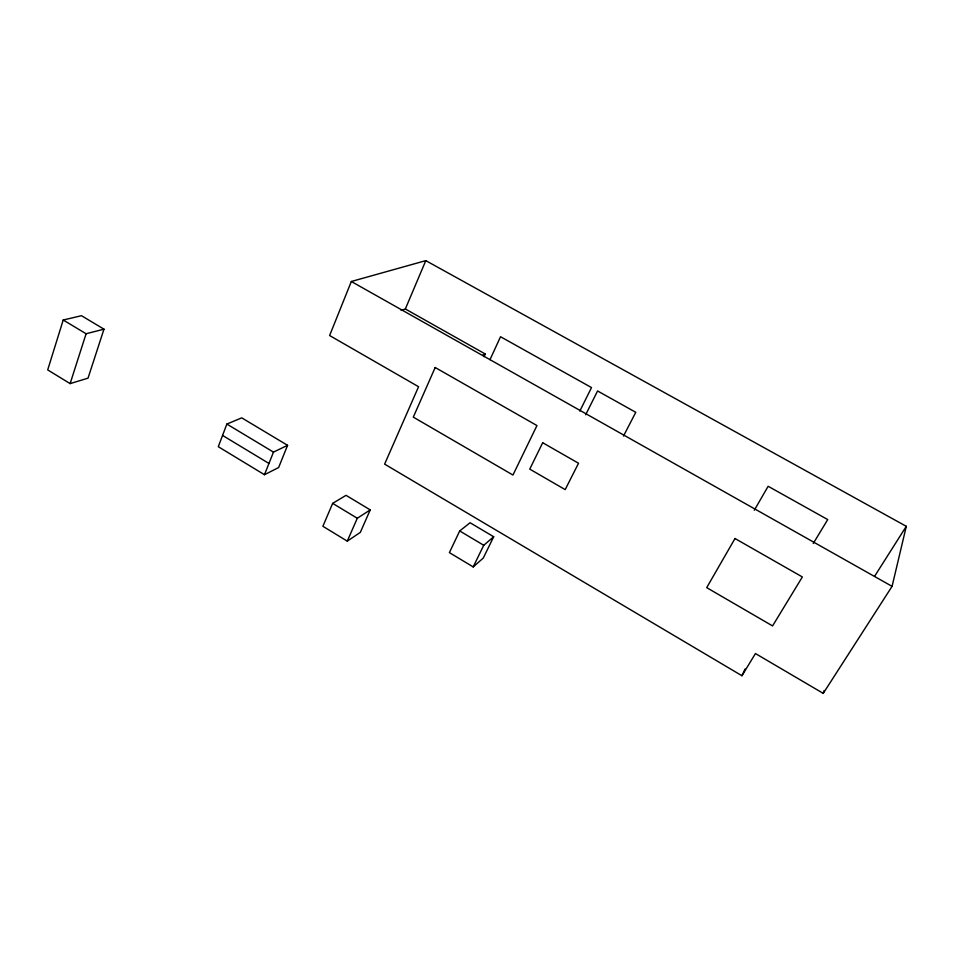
<?xml version="1.0" encoding="UTF-8"?>
<svg xmlns="http://www.w3.org/2000/svg" width="954" height="954" viewBox="0 0 954 954"><rect width="100%" height="100%" fill="white"/><g stroke="black" fill="none" stroke-linecap="round" stroke-linejoin="round"><path stroke-width="1.43" d="M892.073 586.352L906.3 526.322L425.794 260.633L351.322 281.49L329.619 335.534L418.567 386.716L384.617 464.121L741.95 675.742L755.449 653.55L823.242 693.367L892.073 586.352L351.322 281.49M823.242 693.367L824.125 690.541M63.214 320.007L47.7 369.902L70.131 383.615L88.03 378.154L103.974 329.166L81.472 315.702L63.214 320.007L86.087 333.745L103.974 329.166M70.131 383.615L86.087 333.745M226.861 424.065L218.299 446.699L264.473 474.71L278.64 467.532L287.571 445.315L241.732 417.852L226.861 424.065L273.476 452.113L287.571 445.315M264.473 474.71L273.476 452.113M401.133 310.455L405.343 308.977L425.794 260.633M332.66 503.366L322.893 526.286L347.28 541.145L360.314 532.392L370.235 509.889L346.04 495.329L332.66 503.366L357.285 518.26L370.235 509.889M347.28 541.145L357.285 518.26M484.048 356.677L485.276 354.006L405.343 308.977M490.01 359.646L500.528 336.726L591.516 387.574L579.817 411.079M741.95 675.742L745.05 669.004M459.709 530.949L449.394 552.616L473.196 566.914L483.273 558.066L493.695 536.756L470.083 522.744L459.709 530.949L483.738 545.271L493.695 536.756M473.196 566.914L483.738 545.271M585.673 414.775L597.574 390.961L635.769 412.307L623.475 436.085M754.304 510.259L768.137 486.278L827.726 519.572L813.249 543.494M874.532 576.395L906.3 526.322M482.605 355.305L485.276 354.006M222.568 435.429L268.956 463.453M435.191 367.505L413.297 417.125L512.954 475.032L536.959 425.556L435.191 367.505M542.695 442.728L529.756 469.118L565.185 489.617L578.529 463.25L542.695 442.728M734.997 538.521L706.711 587.64L772.573 625.919L802.362 576.955L734.997 538.521"/></g></svg>
